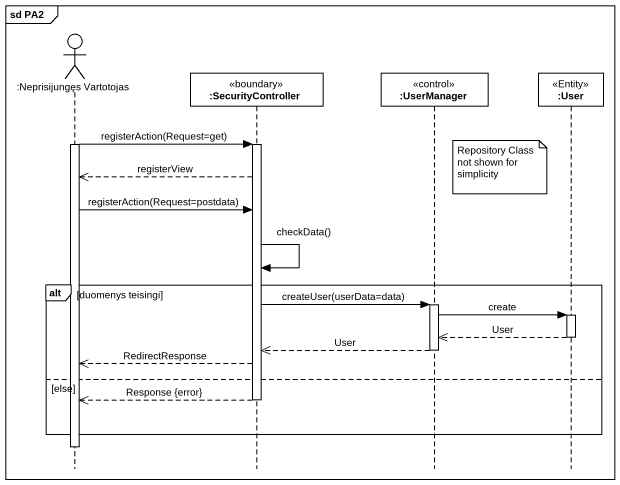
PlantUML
@startuml
mainframe sd PA2
hide footbox
actor ":Neprisijungęs Vartotojas" as Neprisijungęs_Vartotojas
participant ":SecurityController" as SecurityController <<boundary>>
participant ":UserManager" as UserManager <<control>>
participant ":User" as User <<Entity>>

activate Neprisijungęs_Vartotojas
Neprisijungęs_Vartotojas -> SecurityController : registerAction(Request=get)
activate SecurityController
note right of UserManager : Repository Class not shown for simplicity
SecurityController -->> Neprisijungęs_Vartotojas : registerView
Neprisijungęs_Vartotojas -> SecurityController : registerAction(Request=postdata)
SecurityController -> SecurityController : checkData()
alt duomenys teisingi
  SecurityController -> UserManager : createUser(userData=data)
  activate UserManager
  UserManager -> User : create
  activate User
  User -->> UserManager : User
  deactivate User
  UserManager -->> SecurityController : User
  deactivate UserManager
  SecurityController -->> Neprisijungęs_Vartotojas : RedirectResponse
else else
  SecurityController -->> Neprisijungęs_Vartotojas : Response {error}
  deactivate SecurityController
end
deactivate Neprisijungęs_Vartotojas
@enduml
